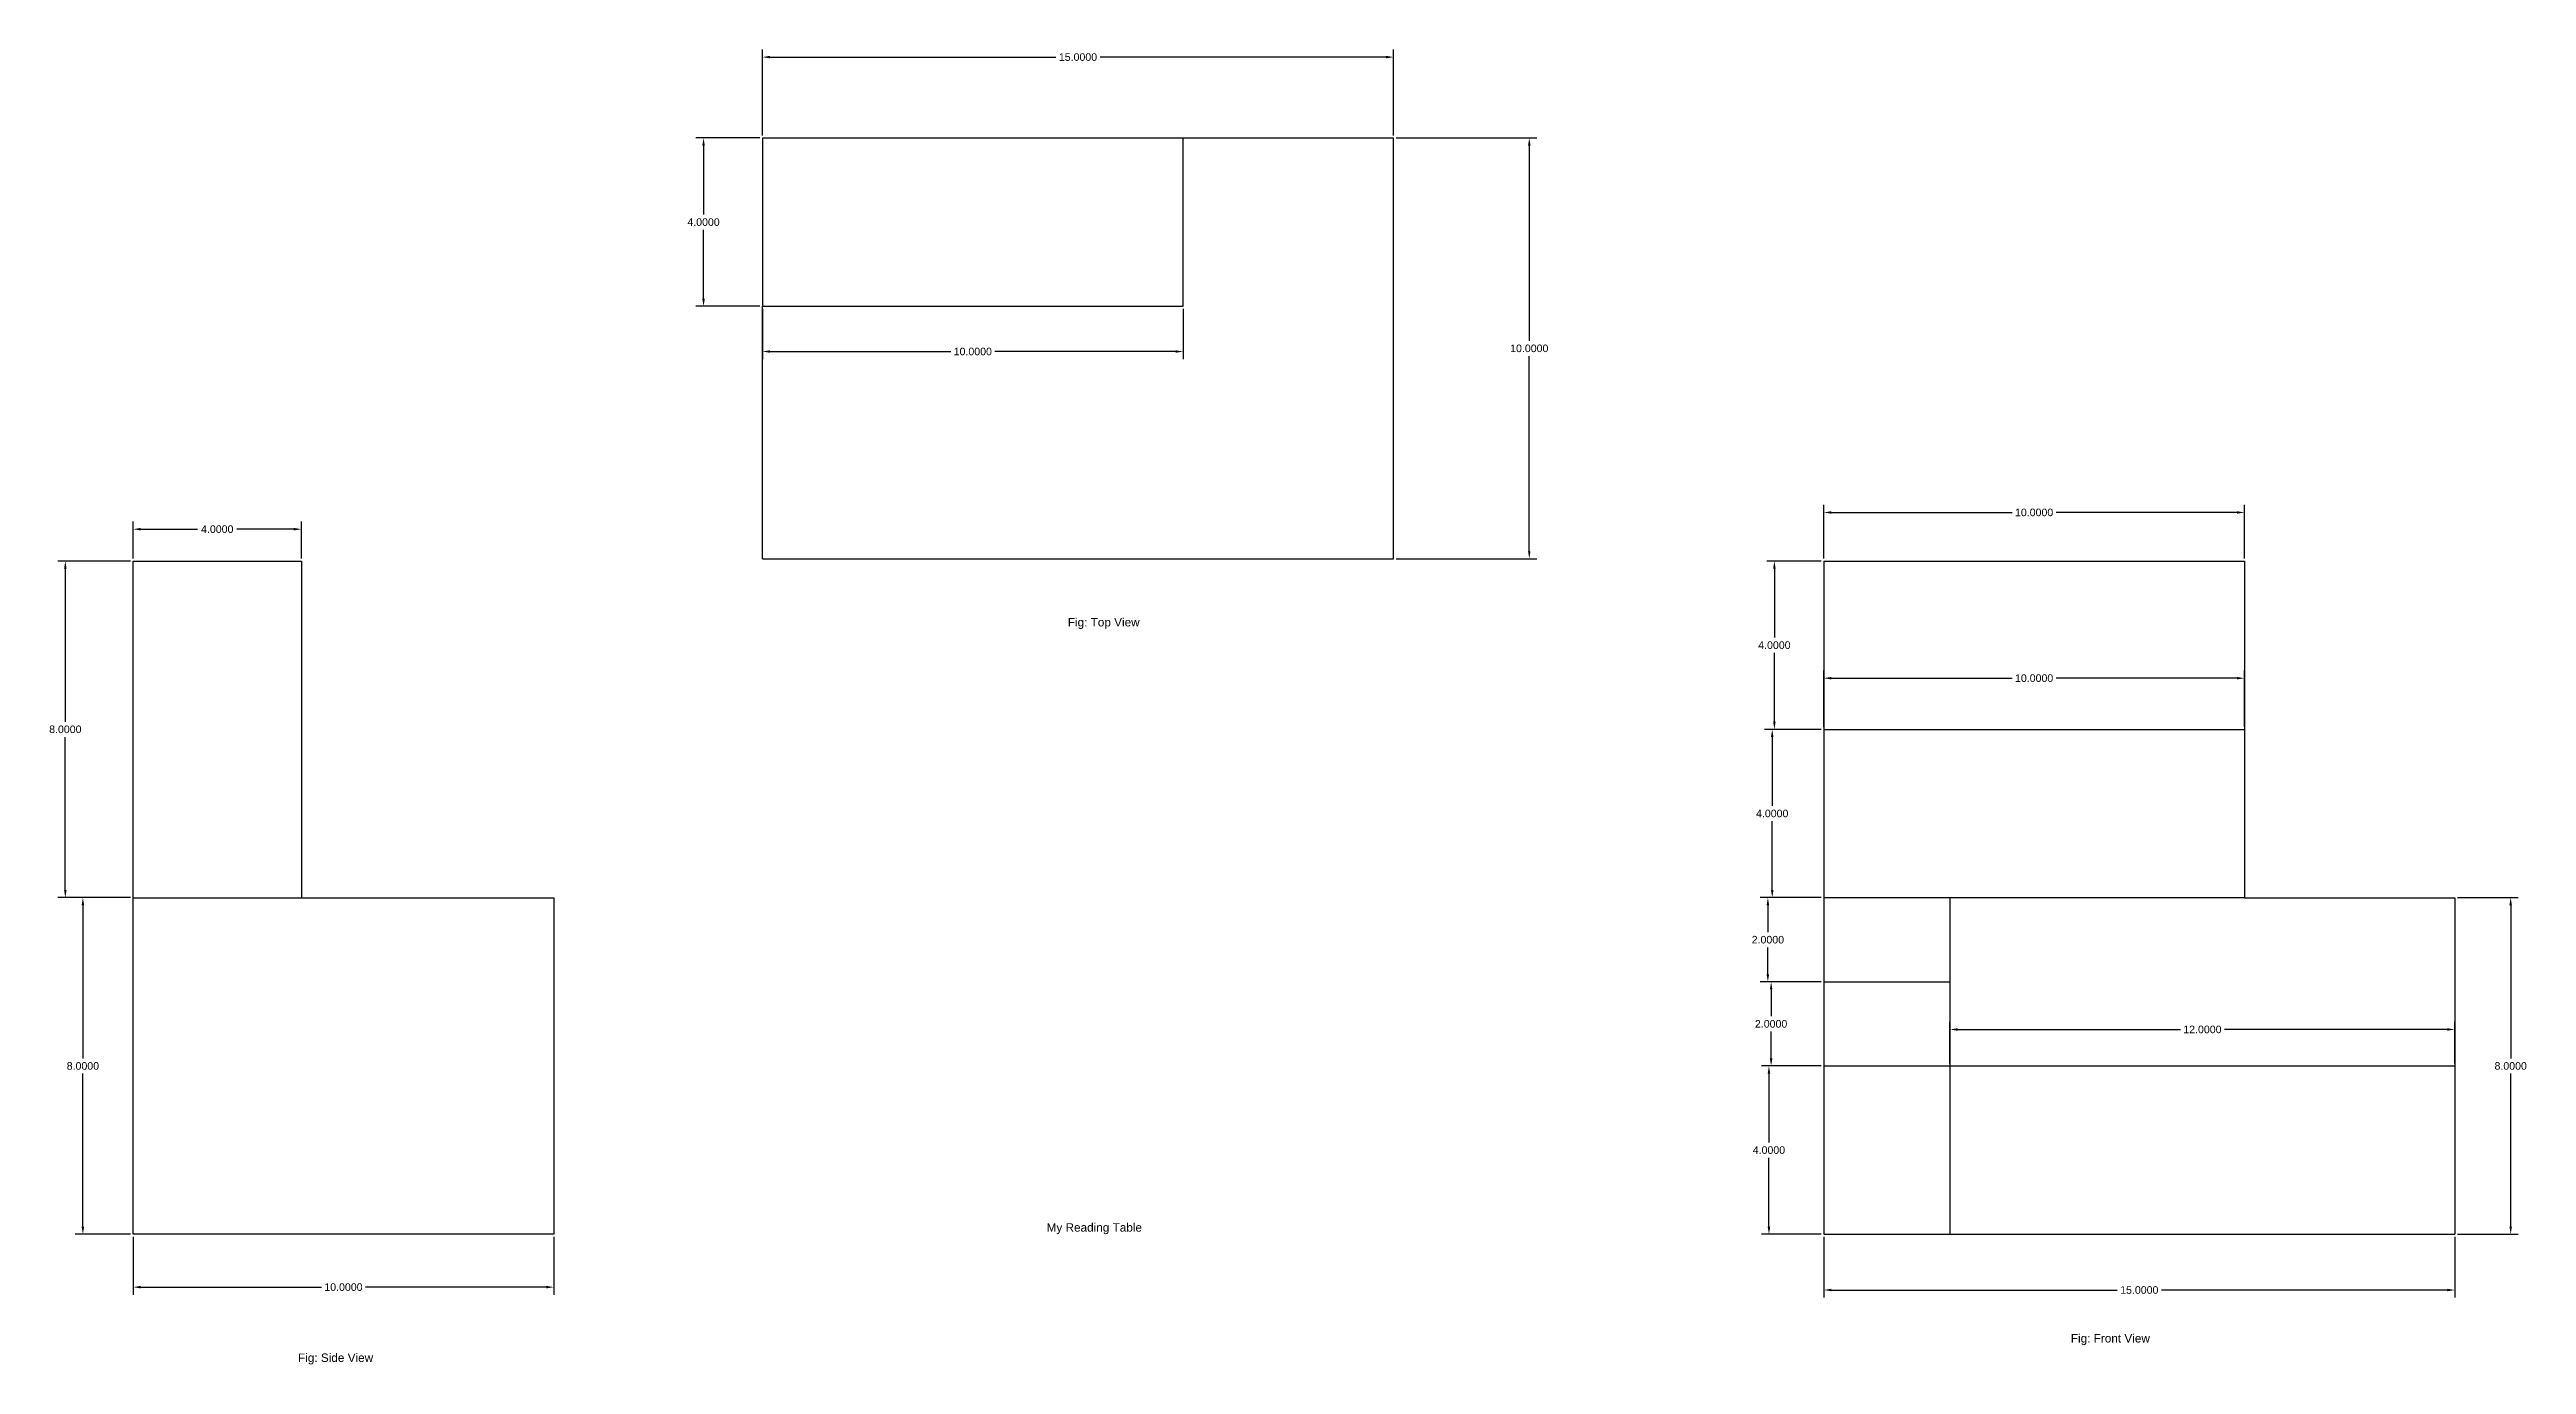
# Model space of a CAD drawing. Header units: inches. Extents: x 0.5 to 59.3, y 1.4 to 32.7.
import ezdxf

# ---------------------------------------------------------------- set-up
doc = ezdxf.new("R2010")
doc.units = ezdxf.units.IN
doc.header["$MEASUREMENT"] = 0
doc.styles.add('Annotative', font='arial.ttf')
doc.styles.get("Standard").update_dxf_attribs({"font": 'arial.ttf'})
doc.dimstyles.get("Standard").update_dxf_attribs({"dimtxt": 0.18, "dimasz": 0.18, "dimexe": 0.18, "dimexo": 0.0625, "dimgap": 0.09, "dimtad": 0, "dimtih": 1, "dimtoh": 1, "dimdec": 4, "dimzin": 0, "dimdsep": 46, "dimtxsty": 'Standard', "dimcen": 0.09, "dimadec": 0, "dimazin": 0, "dimtfac": 1, "dimtdec": 4, "dimtofl": 0, "dimtmove": 0, "dimatfit": 3, "dimfxl": 1, "dimtolj": 1, "dimtzin": 0, "dimarcsym": 0})

# ---------------------------------------------------------------- blocks, each defined once
blk = doc.blocks.new('*D2')
at = {"color": 0, "lineweight": -2, "transparency": 16777216}
for p, q in [((2.393, 12.508), (1.082, 12.508)), ((1.262, 12.328), (1.262, 8.689)), ((1.262, 4.688), (1.262, 8.326)), ((2.393, 4.508), (1.082, 4.508))]:
    blk.add_line(p, q, dxfattribs=at)
at = {"color": 0, "transparency": 16777216}
for points in [[(1.232, 12.328), (1.292, 12.328), (1.262, 12.508)], [(1.232, 4.688), (1.292, 4.688), (1.262, 4.508)]]:
    blk.add_solid(points, dxfattribs=at)
at = {"layer": 'Defpoints', "color": 0, "transparency": 16777216}
for p in [(1.262, 12.508), (2.455, 12.508), (2.455, 4.508)]:
    blk.add_point(p, dxfattribs=at)
at = {"color": 0, "transparency": 16777216, "insert": (1.262, 8.508), "char_height": 0.18, "attachment_point": 5}
blk.add_mtext('\\A1;8.0000', dxfattribs=at)
blk = doc.blocks.new('*D3')
at = {"color": 0, "lineweight": -2, "transparency": 16777216}
for p, q in [((2.455, 4.445), (2.455, 3.072)), ((12.455, 4.445), (12.455, 3.072)), ((2.635, 3.252), (6.93, 3.252)), ((12.275, 3.252), (7.98, 3.252))]:
    blk.add_line(p, q, dxfattribs=at)
at = {"color": 0, "transparency": 16777216}
for points in [[(2.635, 3.282), (2.635, 3.222), (2.455, 3.252)], [(12.275, 3.282), (12.275, 3.222), (12.455, 3.252)]]:
    blk.add_solid(points, dxfattribs=at)
at = {"layer": 'Defpoints', "color": 0, "transparency": 16777216}
for p in [(2.455, 4.508), (12.455, 4.508), (2.455, 3.252)]:
    blk.add_point(p, dxfattribs=at)
at = {"color": 0, "transparency": 16777216, "insert": (7.455, 3.252), "char_height": 0.18, "attachment_point": 5}
blk.add_mtext('\\A1;10.0000', dxfattribs=at)
blk = doc.blocks.new('*D4')
at = {"color": 0, "lineweight": -2, "transparency": 16777216}
for p, q in [((2.393, 20.508), (0.664, 20.508)), ((0.844, 20.328), (0.844, 16.689)), ((0.844, 12.688), (0.844, 16.326)), ((2.393, 12.508), (0.664, 12.508))]:
    blk.add_line(p, q, dxfattribs=at)
at = {"color": 0, "transparency": 16777216}
for points in [[(0.814, 20.328), (0.874, 20.328), (0.844, 20.508)], [(0.814, 12.688), (0.874, 12.688), (0.844, 12.508)]]:
    blk.add_solid(points, dxfattribs=at)
at = {"layer": 'Defpoints', "color": 0, "transparency": 16777216}
for p in [(0.844, 20.508), (2.455, 20.508), (2.455, 12.508)]:
    blk.add_point(p, dxfattribs=at)
at = {"color": 0, "transparency": 16777216, "insert": (0.844, 16.508), "char_height": 0.18, "attachment_point": 5}
blk.add_mtext('\\A1;8.0000', dxfattribs=at)
blk = doc.blocks.new('*D5')
at = {"color": 0, "lineweight": -2, "transparency": 16777216}
for p, q in [((2.455, 20.57), (2.455, 21.445)), ((2.635, 21.265), (3.988, 21.265)), ((6.275, 21.265), (4.922, 21.265)), ((6.455, 20.57), (6.455, 21.445))]:
    blk.add_line(p, q, dxfattribs=at)
at = {"color": 0, "transparency": 16777216}
for points in [[(2.635, 21.295), (2.635, 21.235), (2.455, 21.265)], [(6.275, 21.295), (6.275, 21.235), (6.455, 21.265)]]:
    blk.add_solid(points, dxfattribs=at)
at = {"layer": 'Defpoints', "color": 0, "transparency": 16777216}
for p in [(6.455, 21.265), (2.455, 20.508), (6.455, 20.508)]:
    blk.add_point(p, dxfattribs=at)
at = {"color": 0, "transparency": 16777216, "insert": (4.455, 21.265), "char_height": 0.18, "attachment_point": 5}
blk.add_mtext('\\A1;4.0000', dxfattribs=at)
blk = doc.blocks.new('*D6')
at = {"color": 0, "lineweight": -2, "transparency": 16777216}
for p, q in [((17.413, 30.624), (17.413, 32.664)), ((17.593, 32.484), (24.388, 32.484)), ((32.233, 32.484), (25.438, 32.484)), ((32.413, 30.624), (32.413, 32.664))]:
    blk.add_line(p, q, dxfattribs=at)
at = {"color": 0, "transparency": 16777216}
for points in [[(17.593, 32.514), (17.593, 32.454), (17.413, 32.484)], [(32.233, 32.514), (32.233, 32.454), (32.413, 32.484)]]:
    blk.add_solid(points, dxfattribs=at)
at = {"layer": 'Defpoints', "color": 0, "transparency": 16777216}
for p in [(17.413, 32.484), (17.413, 30.562), (32.413, 30.562)]:
    blk.add_point(p, dxfattribs=at)
at = {"color": 0, "transparency": 16777216, "insert": (24.913, 32.484), "char_height": 0.18, "attachment_point": 5}
blk.add_mtext('\\A1;15.0000', dxfattribs=at)
blk = doc.blocks.new('*D7')
at = {"color": 0, "lineweight": -2, "transparency": 16777216}
for p, q in [((32.475, 30.562), (35.819, 30.562)), ((35.639, 30.382), (35.639, 25.744)), ((35.639, 20.742), (35.639, 25.38)), ((32.475, 20.562), (35.819, 20.562))]:
    blk.add_line(p, q, dxfattribs=at)
at = {"color": 0, "transparency": 16777216}
for points in [[(35.609, 30.382), (35.669, 30.382), (35.639, 30.562)], [(35.609, 20.742), (35.669, 20.742), (35.639, 20.562)]]:
    blk.add_solid(points, dxfattribs=at)
at = {"layer": 'Defpoints', "color": 0, "transparency": 16777216}
for p in [(32.413, 30.562), (35.639, 30.562), (32.413, 20.562)]:
    blk.add_point(p, dxfattribs=at)
at = {"color": 0, "transparency": 16777216, "insert": (35.639, 25.562), "char_height": 0.18, "attachment_point": 5}
blk.add_mtext('\\A1;10.0000', dxfattribs=at)
blk = doc.blocks.new('*D8')
at = {"color": 0, "lineweight": -2, "transparency": 16777216}
for p, q in [((17.413, 26.499), (17.413, 25.307)), ((27.413, 26.499), (27.413, 25.307)), ((17.593, 25.487), (21.888, 25.487)), ((27.233, 25.487), (22.938, 25.487))]:
    blk.add_line(p, q, dxfattribs=at)
at = {"color": 0, "transparency": 16777216}
for points in [[(17.593, 25.517), (17.593, 25.457), (17.413, 25.487)], [(27.233, 25.517), (27.233, 25.457), (27.413, 25.487)]]:
    blk.add_solid(points, dxfattribs=at)
at = {"layer": 'Defpoints', "color": 0, "transparency": 16777216}
for p in [(17.413, 26.562), (27.413, 26.562), (27.413, 25.487)]:
    blk.add_point(p, dxfattribs=at)
at = {"color": 0, "transparency": 16777216, "insert": (22.413, 25.487), "char_height": 0.18, "attachment_point": 5}
blk.add_mtext('\\A1;10.0000', dxfattribs=at)
blk = doc.blocks.new('*D9')
at = {"color": 0, "lineweight": -2, "transparency": 16777216}
for p, q in [((17.35, 30.562), (15.833, 30.562)), ((16.013, 30.382), (16.013, 28.744)), ((16.013, 26.742), (16.013, 28.38)), ((17.35, 26.562), (15.833, 26.562))]:
    blk.add_line(p, q, dxfattribs=at)
at = {"color": 0, "transparency": 16777216}
for points in [[(15.983, 30.382), (16.043, 30.382), (16.013, 30.562)], [(15.983, 26.742), (16.043, 26.742), (16.013, 26.562)]]:
    blk.add_solid(points, dxfattribs=at)
at = {"layer": 'Defpoints', "color": 0, "transparency": 16777216}
for p in [(17.413, 30.562), (16.013, 26.562), (17.413, 26.562)]:
    blk.add_point(p, dxfattribs=at)
at = {"color": 0, "transparency": 16777216, "insert": (16.013, 28.562), "char_height": 0.18, "attachment_point": 5}
blk.add_mtext('\\A1;4.0000', dxfattribs=at)
blk = doc.blocks.new('*D10')
at = {"color": 0, "lineweight": -2, "transparency": 16777216}
for p, q in [((42.638, 20.57), (42.638, 21.842)), ((52.638, 20.57), (52.638, 21.842)), ((42.818, 21.662), (47.114, 21.662)), ((52.458, 21.662), (48.163, 21.662))]:
    blk.add_line(p, q, dxfattribs=at)
at = {"color": 0, "transparency": 16777216}
for points in [[(42.818, 21.692), (42.818, 21.632), (42.638, 21.662)], [(52.458, 21.692), (52.458, 21.632), (52.638, 21.662)]]:
    blk.add_solid(points, dxfattribs=at)
at = {"layer": 'Defpoints', "color": 0, "transparency": 16777216}
for p in [(52.638, 21.662), (42.638, 20.508), (52.638, 20.508)]:
    blk.add_point(p, dxfattribs=at)
at = {"color": 0, "transparency": 16777216, "insert": (47.638, 21.662), "char_height": 0.18, "attachment_point": 5}
blk.add_mtext('\\A1;10.0000', dxfattribs=at)
blk = doc.blocks.new('*D11')
at = {"color": 0, "lineweight": -2, "transparency": 16777216}
for p, q in [((42.576, 20.508), (41.285, 20.508)), ((41.465, 20.328), (41.465, 18.689)), ((41.465, 16.688), (41.465, 18.326)), ((42.576, 16.508), (41.285, 16.508))]:
    blk.add_line(p, q, dxfattribs=at)
at = {"color": 0, "transparency": 16777216}
for points in [[(41.435, 20.328), (41.495, 20.328), (41.465, 20.508)], [(41.435, 16.688), (41.495, 16.688), (41.465, 16.508)]]:
    blk.add_solid(points, dxfattribs=at)
at = {"layer": 'Defpoints', "color": 0, "transparency": 16777216}
for p in [(42.638, 20.508), (41.465, 16.508), (42.638, 16.508)]:
    blk.add_point(p, dxfattribs=at)
at = {"color": 0, "transparency": 16777216, "insert": (41.465, 18.508), "char_height": 0.18, "attachment_point": 5}
blk.add_mtext('\\A1;4.0000', dxfattribs=at)
blk = doc.blocks.new('*D12')
at = {"color": 0, "lineweight": -2, "transparency": 16777216}
for p, q in [((42.576, 16.508), (41.233, 16.508)), ((41.413, 16.328), (41.413, 14.689)), ((41.413, 12.688), (41.413, 14.326)), ((42.576, 12.508), (41.233, 12.508))]:
    blk.add_line(p, q, dxfattribs=at)
at = {"color": 0, "transparency": 16777216}
for points in [[(41.383, 16.328), (41.443, 16.328), (41.413, 16.508)], [(41.383, 12.688), (41.443, 12.688), (41.413, 12.508)]]:
    blk.add_solid(points, dxfattribs=at)
at = {"layer": 'Defpoints', "color": 0, "transparency": 16777216}
for p in [(42.638, 16.508), (41.413, 12.508), (42.638, 12.508)]:
    blk.add_point(p, dxfattribs=at)
at = {"color": 0, "transparency": 16777216, "insert": (41.413, 14.508), "char_height": 0.18, "attachment_point": 5}
blk.add_mtext('\\A1;4.0000', dxfattribs=at)
blk = doc.blocks.new('*D13')
at = {"color": 0, "lineweight": -2, "transparency": 16777216}
for p, q in [((42.638, 16.57), (42.638, 17.904)), ((42.818, 17.724), (47.114, 17.724)), ((52.458, 17.724), (48.163, 17.724)), ((52.638, 16.57), (52.638, 17.904))]:
    blk.add_line(p, q, dxfattribs=at)
at = {"color": 0, "transparency": 16777216}
for points in [[(42.818, 17.754), (42.818, 17.694), (42.638, 17.724)], [(52.458, 17.754), (52.458, 17.694), (52.638, 17.724)]]:
    blk.add_solid(points, dxfattribs=at)
at = {"layer": 'Defpoints', "color": 0, "transparency": 16777216}
for p in [(52.638, 17.724), (42.638, 16.508), (52.638, 16.508)]:
    blk.add_point(p, dxfattribs=at)
at = {"color": 0, "transparency": 16777216, "insert": (47.638, 17.724), "char_height": 0.18, "attachment_point": 5}
blk.add_mtext('\\A1;10.0000', dxfattribs=at)
blk = doc.blocks.new('*D14')
at = {"color": 0, "lineweight": -2, "transparency": 16777216}
for p, q in [((42.576, 12.508), (41.13, 12.508)), ((41.31, 12.328), (41.31, 11.689)), ((41.31, 10.688), (41.31, 11.326)), ((42.576, 10.508), (41.13, 10.508))]:
    blk.add_line(p, q, dxfattribs=at)
at = {"color": 0, "transparency": 16777216}
for points in [[(41.28, 12.328), (41.34, 12.328), (41.31, 12.508)], [(41.28, 10.688), (41.34, 10.688), (41.31, 10.508)]]:
    blk.add_solid(points, dxfattribs=at)
at = {"layer": 'Defpoints', "color": 0, "transparency": 16777216}
for p in [(42.638, 12.508), (41.31, 10.508), (42.638, 10.508)]:
    blk.add_point(p, dxfattribs=at)
at = {"color": 0, "transparency": 16777216, "insert": (41.31, 11.508), "char_height": 0.18, "attachment_point": 5}
blk.add_mtext('\\A1;2.0000', dxfattribs=at)
blk = doc.blocks.new('*D15')
at = {"color": 0, "lineweight": -2, "transparency": 16777216}
for p, q in [((42.576, 10.508), (41.207, 10.508)), ((41.387, 10.328), (41.387, 9.689)), ((41.387, 8.688), (41.387, 9.326)), ((42.576, 8.508), (41.207, 8.508))]:
    blk.add_line(p, q, dxfattribs=at)
at = {"color": 0, "transparency": 16777216}
for points in [[(41.357, 10.328), (41.417, 10.328), (41.387, 10.508)], [(41.357, 8.688), (41.417, 8.688), (41.387, 8.508)]]:
    blk.add_solid(points, dxfattribs=at)
at = {"layer": 'Defpoints', "color": 0, "transparency": 16777216}
for p in [(42.638, 10.508), (41.387, 8.508), (42.638, 8.508)]:
    blk.add_point(p, dxfattribs=at)
at = {"color": 0, "transparency": 16777216, "insert": (41.387, 9.508), "char_height": 0.18, "attachment_point": 5}
blk.add_mtext('\\A1;2.0000', dxfattribs=at)
blk = doc.blocks.new('*D16')
at = {"color": 0, "lineweight": -2, "transparency": 16777216}
for p, q in [((42.576, 8.508), (41.155, 8.508)), ((41.335, 8.328), (41.335, 6.689)), ((41.335, 4.688), (41.335, 6.326)), ((42.576, 4.508), (41.155, 4.508))]:
    blk.add_line(p, q, dxfattribs=at)
at = {"color": 0, "transparency": 16777216}
for points in [[(41.305, 8.328), (41.365, 8.328), (41.335, 8.508)], [(41.305, 4.688), (41.365, 4.688), (41.335, 4.508)]]:
    blk.add_solid(points, dxfattribs=at)
at = {"layer": 'Defpoints', "color": 0, "transparency": 16777216}
for p in [(42.638, 8.508), (41.335, 4.508), (42.638, 4.508)]:
    blk.add_point(p, dxfattribs=at)
at = {"color": 0, "transparency": 16777216, "insert": (41.335, 6.508), "char_height": 0.18, "attachment_point": 5}
blk.add_mtext('\\A1;4.0000', dxfattribs=at)
blk = doc.blocks.new('*D17')
at = {"color": 0, "lineweight": -2, "transparency": 16777216}
for p, q in [((45.638, 8.57), (45.638, 9.555)), ((57.638, 8.57), (57.638, 9.555)), ((45.818, 9.375), (51.114, 9.375)), ((57.458, 9.375), (52.163, 9.375))]:
    blk.add_line(p, q, dxfattribs=at)
at = {"color": 0, "transparency": 16777216}
for points in [[(45.818, 9.405), (45.818, 9.345), (45.638, 9.375)], [(57.458, 9.405), (57.458, 9.345), (57.638, 9.375)]]:
    blk.add_solid(points, dxfattribs=at)
at = {"layer": 'Defpoints', "color": 0, "transparency": 16777216}
for p in [(57.638, 9.375), (45.638, 8.508), (57.638, 8.508)]:
    blk.add_point(p, dxfattribs=at)
at = {"color": 0, "transparency": 16777216, "insert": (51.638, 9.375), "char_height": 0.18, "attachment_point": 5}
blk.add_mtext('\\A1;12.0000', dxfattribs=at)
blk = doc.blocks.new('*D18')
at = {"color": 0, "lineweight": -2, "transparency": 16777216}
for p, q in [((57.701, 12.508), (59.145, 12.508)), ((58.965, 12.328), (58.965, 8.689)), ((58.965, 4.688), (58.965, 8.326)), ((57.701, 4.508), (59.145, 4.508))]:
    blk.add_line(p, q, dxfattribs=at)
at = {"color": 0, "transparency": 16777216}
for points in [[(58.935, 12.328), (58.995, 12.328), (58.965, 12.508)], [(58.935, 4.688), (58.995, 4.688), (58.965, 4.508)]]:
    blk.add_solid(points, dxfattribs=at)
at = {"layer": 'Defpoints', "color": 0, "transparency": 16777216}
for p in [(57.638, 12.508), (57.638, 4.508), (58.965, 4.508)]:
    blk.add_point(p, dxfattribs=at)
at = {"color": 0, "transparency": 16777216, "insert": (58.965, 8.508), "char_height": 0.18, "attachment_point": 5}
blk.add_mtext('\\A1;8.0000', dxfattribs=at)
blk = doc.blocks.new('*D19')
at = {"color": 0, "lineweight": -2, "transparency": 16777216}
for p, q in [((42.638, 4.445), (42.638, 3.003)), ((57.638, 4.445), (57.638, 3.003)), ((42.818, 3.183), (49.614, 3.183)), ((57.458, 3.183), (50.663, 3.183))]:
    blk.add_line(p, q, dxfattribs=at)
at = {"color": 0, "transparency": 16777216}
for points in [[(42.818, 3.213), (42.818, 3.153), (42.638, 3.183)], [(57.458, 3.213), (57.458, 3.153), (57.638, 3.183)]]:
    blk.add_solid(points, dxfattribs=at)
at = {"layer": 'Defpoints', "color": 0, "transparency": 16777216}
for p in [(42.638, 4.508), (57.638, 4.508), (57.638, 3.183)]:
    blk.add_point(p, dxfattribs=at)
at = {"color": 0, "transparency": 16777216, "insert": (50.138, 3.183), "char_height": 0.18, "attachment_point": 5}
blk.add_mtext('\\A1;15.0000', dxfattribs=at)

msp = doc.modelspace()

# ---------------------------------------------------------------- linework, layer by layer
for p, q in [((32.41276, 30.56171), (17.41276, 30.56171)), ((17.41276, 30.56171), (17.41276, 26.56171)), ((27.41276, 26.56171), (27.41276, 30.56171)), ((32.41276, 20.56171), (32.41276, 30.56171)), ((17.41276, 20.56171), (17.41276, 26.56171)), ((17.41276, 26.56171), (27.41276, 26.56171)), ((2.45503, 12.50754), (2.45503, 20.50754)), ((2.45503, 20.50754), (6.45503, 20.50754)), ((6.45503, 20.50754), (6.45503, 12.50754)), ((17.41276, 20.56171), (32.41276, 20.56171)), ((42.6384, 20.50754), (52.6384, 20.50754)), ((42.6384, 20.50754), (42.6384, 16.50754)), ((52.6384, 20.50754), (52.6384, 12.50754)), ((42.6384, 16.50754), (52.6384, 16.50754)), ((42.6384, 16.50754), (42.6384, 12.50754)), ((2.45503, 12.50754), (12.45503, 12.50754)), ((2.45503, 4.50754), (2.45503, 12.50754)), ((12.45503, 12.50754), (12.45503, 4.50754)), ((45.6384, 12.50754), (42.6384, 12.50754)), ((42.6384, 12.50754), (42.6384, 10.50754)), ((52.6384, 12.50754), (45.6384, 12.50754)), ((45.6384, 12.50754), (45.6384, 4.50754)), ((52.6384, 12.50754), (57.6384, 12.50754)), ((57.6384, 12.50754), (57.6384, 4.50754)), ((42.6384, 10.50754), (45.6384, 10.50754)), ((42.6384, 10.50754), (42.6384, 8.50754)), ((42.6384, 8.50754), (45.6384, 8.50754)), ((42.6384, 8.50754), (42.6384, 4.50754)), ((45.6384, 8.50754), (57.6384, 8.50754)), ((12.45503, 4.50754), (2.45503, 4.50754)), ((42.6384, 4.50754), (57.6384, 4.50754))]:
    msp.add_line(p, q)

# ---------------------------------------------------------------- texts
at = {"char_height": 0.2, "attachment_point": 1}
for s, width, insert in [('Fig: Top View', 9.3523627, (24.67086, 19.15402)), ('My Reading Table', 11.7102271, (24.16701, 4.77071)), ('Fig: Front View', 8.8712778, (48.51103, 2.13585))]:
    msp.add_mtext_dynamic_manual_height_columns(s, width=width, gutter_width=1, heights=[0], dxfattribs=dict(at, insert=insert))
at = {"insert": (6.37492, 1.67462), "char_height": 0.2, "width": 6.2283991, "attachment_point": 1, "style": 'Annotative'}
msp.add_mtext('Fig: Side View', dxfattribs=at)

# ---------------------------------------------------------------- dimensions: what is measured, and where the dimension line sits
for base, p1, p2, picture, middle in [((17.41276, 32.484), (32.41276, 30.56171), (17.41276, 30.56171), '*D6', (24.91276, 32.484)), ((27.41276, 25.48707), (17.41276, 26.56171), (27.41276, 26.56171), '*D8', (22.41276, 25.48707)), ((52.6384, 21.66154), (42.6384, 20.50754), (52.6384, 20.50754), '*D10', (47.6384, 21.66154)), ((6.45503, 21.26518), (2.45503, 20.50754), (6.45503, 20.50754), '*D5', (4.45503, 21.26518)), ((52.6384, 17.72392), (42.6384, 16.50754), (52.6384, 16.50754), '*D13', (47.6384, 17.72392)), ((57.6384, 9.37487), (45.6384, 8.50754), (57.6384, 8.50754), '*D17', (51.6384, 9.37487)), ((2.45503, 3.25174), (12.45503, 4.50754), (2.45503, 4.50754), '*D3', (7.45503, 3.25174)), ((57.6384, 3.18348), (42.6384, 4.50754), (57.6384, 4.50754), '*D19', (50.1384, 3.18348))]:
    dim = msp.add_linear_dim(base=base, p1=p1, p2=p2, dimstyle='Standard')
    dim.commit()
    dim.dimension.update_dxf_attribs({"geometry": picture, "text_midpoint": middle})
for base, p1, p2, picture, middle in [((16.01333, 26.56171), (17.41276, 30.56171), (17.41276, 26.56171), '*D9', (16.01333, 28.56171)), ((35.63938, 30.56171), (32.41276, 20.56171), (32.41276, 30.56171), '*D7', (35.63938, 25.56171)), ((0.84385, 20.50754), (2.45503, 12.50754), (2.45503, 20.50754), '*D4', (0.84385, 16.50754)), ((41.46526, 16.50754), (42.6384, 20.50754), (42.6384, 16.50754), '*D11', (41.46526, 18.50754)), ((41.4134, 12.50754), (42.6384, 16.50754), (42.6384, 12.50754), '*D12', (41.4134, 14.50754)), ((1.26161, 12.50754), (2.45503, 4.50754), (2.45503, 12.50754), '*D2', (1.26161, 8.50754)), ((41.3097, 10.50754), (42.6384, 12.50754), (42.6384, 10.50754), '*D14', (41.3097, 11.50754)), ((58.96492, 4.50754), (57.6384, 12.50754), (57.6384, 4.50754), '*D18', (58.96492, 8.50754)), ((41.38703, 8.50754), (42.6384, 10.50754), (42.6384, 8.50754), '*D15', (41.38703, 9.50754)), ((41.33518, 4.50754), (42.6384, 8.50754), (42.6384, 4.50754), '*D16', (41.33518, 6.50754))]:
    dim = msp.add_linear_dim(base=base, p1=p1, p2=p2, angle=90, dimstyle='Standard')
    dim.commit()
    dim.dimension.update_dxf_attribs({"geometry": picture, "text_midpoint": middle})

doc.saveas('drawing.dxf')
